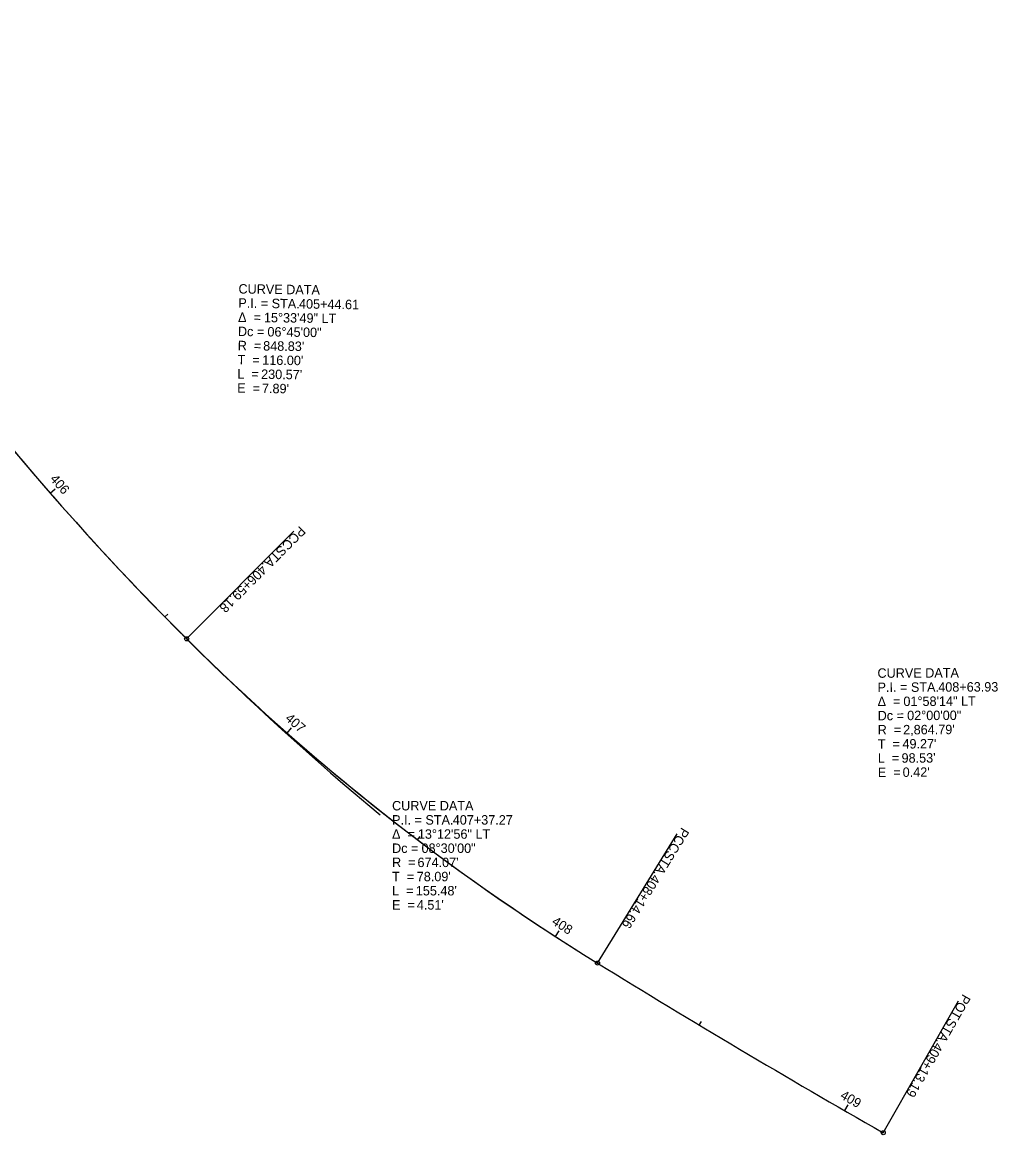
# Model space of a CAD drawing. Extents: x 151854 to 153389, y 329640 to 330325.
# Drawn here: x 153100 to 153389.2, y 329639.8 to 329969.6 of the extents above; entities that cross this region are included whole.
import ezdxf

# ---------------------------------------------------------------- set-up
doc = ezdxf.new("R2010")
doc.units = 0
for name, color, linetype in [('RW_X_Esmt_LA', 7, 'Continuous'), ('RW_X_Esmt_SH', 7, 'Continuous'), ('SH_Text', 7, 'Continuous'), ('SV_X_Shot_Marker', 7, 'Continuous')]:
    doc.layers.add(name, color=color, linetype=linetype)

msp = doc.modelspace()

# ---------------------------------------------------------------- linework, layer by layer
at = {"layer": 'RW_X_Esmt_SH'}
for p, q in [((153108.35, 329829.98), (153109.85, 329831.29)), ((153142.31, 329793.3), (153143.17, 329794.14)), ((153178.56, 329758.87), (153179.88, 329760.36)), ((153217.24, 329727.2), (153217.96, 329728.16)), ((153258.16, 329698.5), (153259.25, 329700.18)), ((153300.74, 329672.29), (153301.36, 329673.32)), ((153343.84, 329646.94), (153344.84, 329648.67))]:
    msp.add_line(p, q, dxfattribs=at)
at = {"layer": 'SH_Text'}
for p, q in [((153148.78, 329786.78), (153180.55, 329818.66)), ((153270.56, 329690.66), (153294.19, 329728.96)), ((153355.28, 329640.37), (153377.58, 329679.46))]:
    msp.add_line(p, q, dxfattribs=at)
for centre in [(153148.78, 329786.78), (153270.56, 329690.66), (153355.28, 329640.37)]:
    msp.add_circle(centre, 0.6, dxfattribs=at)
at = {"layer": 'SV_X_Shot_Marker'}
for centre, radius, start, end in [((153747.87, 330388.11), 848.83, 209.5434, 230.34447), ((153747.87, 330388.11), 848.83, 209.5434, 225.107), ((153747.87, 330388.11), 848.83, 209.5434, 225.107), ((153624.53, 330264.31), 674.07, 225.107, 237.69383), ((153624.53, 330264.31), 674.07, 225.107, 238.32269), ((153624.53, 330264.31), 674.07, 225.107, 238.32269), ((154774.96, 332128.65), 2864.79, 238.32269, 240.29328), ((154774.96, 332128.65), 2864.79, 238.32269, 240.29328)]:
    msp.add_arc(centre, radius, start, end, dxfattribs=at)

# ---------------------------------------------------------------- texts
at = {"layer": 'RW_X_Esmt_LA'}
for s, rotation, p in [('CURVE DATA', 359.2422, (153164.13, 329889.15)), ('P.I. = STA. ', 359.2422, (153164.08, 329884.95)), ('405+44.61', 359.2422, (153182.07, 329884.71)), ('Δ  = ', 359.2422, (153164.02, 329880.75)), ('15°33\'49" LT', 359.2422, (153171.67, 329880.65)), ('Dc = ', 359.2422, (153163.97, 329876.55)), ('06°45\'00"', 359.2422, (153172.71, 329876.43)), ('R  = ', 359.2422, (153163.91, 329872.35)), ("848.83'", 359.2422, (153171.45, 329872.25)), ('T  = ', 359.2422, (153163.86, 329868.15)), ("116.00'", 359.2422, (153171.17, 329868.05)), ('L  = ', 359.2422, (153163.8, 329863.95)), ("230.57'", 359.2422, (153170.84, 329863.85)), ('E  = ', 359.2422, (153163.75, 329859.75)), ("7.89'", 359.2422, (153171.09, 329859.65)), ('CURVE DATA', 0.2198, (153353.57, 329775.23)), ('P.I. = STA. ', 0.2198, (153353.59, 329771.03)), ('408+63.93', 0.2198, (153371.58, 329771.1)), ('Δ  = ', 0.2198, (153353.6, 329766.83)), ('01°58\'14" LT', 0.2198, (153361.25, 329766.86)), ('Dc = ', 0.2198, (153353.62, 329762.63)), ('02°00\'00"', 0.2198, (153362.36, 329762.67)), ('R  = ', 0.2198, (153353.63, 329758.43)), ("2,864.79'", 0.2198, (153361.17, 329758.46)), ('T  = ', 0.2198, (153353.65, 329754.23)), ("49.27'", 0.2198, (153360.97, 329754.26)), ('L  = ', 0.2198, (153353.67, 329750.03)), ("98.53'", 0.2198, (153360.7, 329750.06)), ('E  = ', 0.2198, (153353.68, 329745.83)), ("0.42'", 0.2198, (153361.03, 329745.86))]:
    msp.add_text(s, height=2.8, rotation=rotation, dxfattribs=at).set_placement(p)
for s, p in [('CURVE DATA', (153209.67, 329735.92)), ('P.I. = STA. ', (153209.67, 329731.72)), ('407+37.27', (153227.66, 329731.72)), ('Δ  = ', (153209.67, 329727.52)), ('13°12\'56" LT', (153217.32, 329727.52)), ('Dc = ', (153209.67, 329723.32)), ('08°30\'00"', (153218.41, 329723.32)), ('R  = ', (153209.67, 329719.12)), ("674.07'", (153217.21, 329719.12)), ('T  = ', (153209.67, 329714.92)), ("78.09'", (153216.99, 329714.92)), ('L  = ', (153209.67, 329710.72)), ("155.48'", (153216.71, 329710.72)), ('E  = ', (153209.67, 329706.52)), ("4.51'", (153217.01, 329706.52))]:
    msp.add_text(s, height=2.8, dxfattribs=at).set_placement(p)
at = {"layer": 'RW_X_Esmt_SH'}
for s, rotation, p in [('406', 311.1122, (153108.09, 329834.07)), ('407', 318.5765, (153177.78, 329762.89)), ('408', 327.0765, (153256.79, 329702.36)), ('409', 330.0295, (153342.29, 329650.71))]:
    msp.add_text(s, height=2.8, rotation=rotation, dxfattribs=at).set_placement(p)
at = {"layer": 'SH_Text'}
for s, rotation, p in [('PCC', 225.107, (153182.34, 329820.4)), (' STA. ', 225.107, (153177.42, 329815.47)), ('406+59.18', 225.107, (153170.84, 329808.87)), ('PCC', 238.3227, (153295.53, 329731.07)), (' STA. ', 238.3227, (153291.88, 329725.15)), ('408+14.66', 238.3227, (153286.98, 329717.21)), ('POT', 240.2933, (153378.88, 329681.66)), (' STA. ', 240.2933, (153375.35, 329675.47)), ('409+13.19', 240.2933, (153370.73, 329667.37))]:
    msp.add_text(s, height=2.8, rotation=rotation, dxfattribs=at).set_placement(p)

doc.saveas('drawing.dxf')
